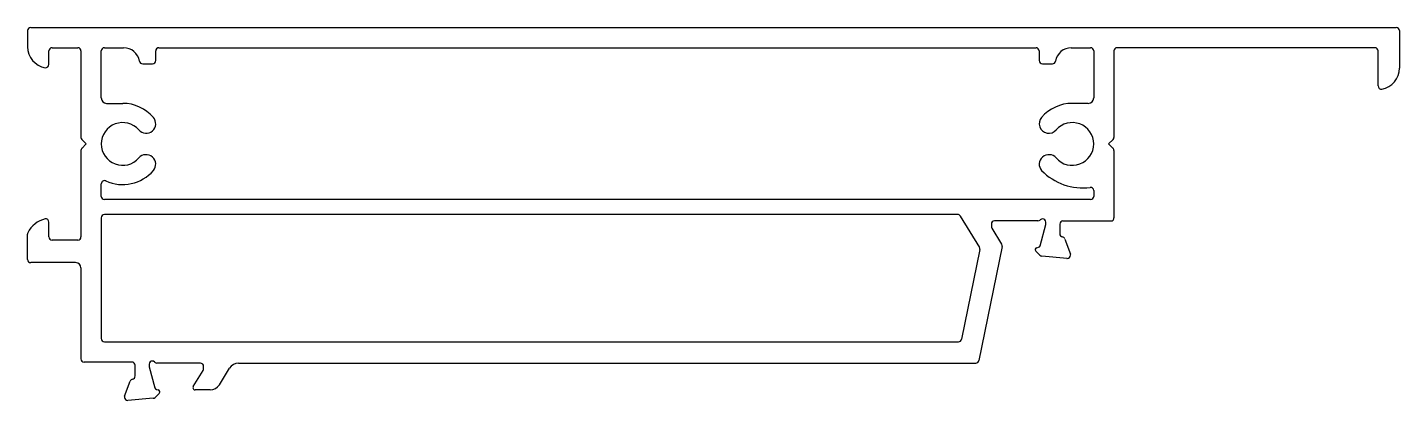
# Model space of a CAD drawing. Extents: x 400 to 528, y 280 to 315.
import ezdxf

# ---------------------------------------------------------------- set-up
doc = ezdxf.new("R2010")
doc.units = 0
doc.layers.get('0').update_dxf_attribs({"linetype": 'CONTINUOUS'})

msp = doc.modelspace()

# ---------------------------------------------------------------- linework, layer by layer
for p, q in [((400.1, 314.61), (400.1, 313.11)), ((400.4, 314.91), (528.1, 314.91)), ((528.4, 314.61), (528.4, 311.11)), ((402.1, 311.44), (402.1, 312.71)), ((402.4, 313.01), (404.8, 313.01)), ((405.1, 312.71), (405.1, 304.63)), ((501.7, 312.71), (501.7, 304.63)), ((526.1, 313.01), (502, 313.01)), ((526.4, 309.44), (526.4, 312.71)), ((405.19, 304.42), (405.6, 304.01)), ((501.62, 304.42), (501.2, 304.01)), ((405.1, 303.39), (405.1, 295.31)), ((405.6, 304.01), (405.19, 303.6)), ((501.2, 304.01), (501.62, 303.6)), ((501.7, 303.39), (501.7, 297.11)), ((402.1, 295.31), (402.1, 296.71)), ((490.23, 296.51), (490.23, 296.29)), ((494.59, 296.81), (490.53, 296.81)), ((494.79, 294.49), (495.32, 296.47)), ((495.33, 296.55), (495.33, 296.71)), ((496.63, 296.51), (496.63, 295.61)), ((496.93, 296.81), (501.4, 296.81)), ((400.1, 293.21), (400.1, 295.57)), ((490.28, 296.13), (491.19, 294.63)), ((497.1, 295.12), (497.62, 293.71)), ((404.8, 295.01), (402.4, 295.01)), ((491.23, 294.41), (489.06, 283.75)), ((494.76, 293.6), (494.39, 293.97)), ((494.48, 294.3), (494.65, 294.35)), ((404.6, 292.91), (400.4, 292.91)), ((497.31, 293.31), (494.94, 293.52)), ((405.1, 292.41), (405.1, 283.91)), ((409.87, 283.61), (405.4, 283.61)), ((410.17, 282.31), (410.17, 283.31)), ((411.47, 283.41), (411.47, 283.25)), ((411.48, 283.17), (412.01, 281.19)), ((416.27, 283.51), (412.21, 283.51)), ((415.59, 281.31), (416.52, 282.83)), ((416.57, 282.99), (416.57, 283.21)), ((418.04, 281.49), (418.99, 283.03)), ((419.84, 283.51), (488.77, 283.51)), ((409.18, 280.41), (409.7, 281.82)), ((412.15, 281.05), (412.32, 281)), ((417.19, 281.01), (415.77, 281.01)), ((411.86, 280.22), (409.49, 280.01)), ((412.41, 280.67), (412.04, 280.3))]:
    msp.add_line(p, q)
at = {"color": 0}
for p, q in [((407, 308.31), (407, 312.71)), ((407.3, 313.01), (409.09, 313.01)), ((412.09, 311.81), (412.09, 312.71)), ((412.39, 313.01), (494.41, 313.01)), ((494.71, 312.71), (494.71, 311.81)), ((497.71, 313.01), (499.5, 313.01)), ((499.8, 312.71), (499.8, 308.31)), ((410.87, 311.51), (411.79, 311.51)), ((495.01, 311.51), (495.94, 311.51)), ((407.5, 307.81), (409, 307.81)), ((499.3, 307.81), (497.8, 307.81)), ((407, 299.11), (407, 300.28)), ((499.8, 299.65), (499.8, 299.11)), ((499.5, 298.81), (407.3, 298.81)), ((407, 297.11), (407, 285.81)), ((487.08, 297.41), (407.3, 297.41)), ((487.33, 297.27), (489.12, 294.34)), ((489.15, 294.13), (487.45, 285.75)), ((407.3, 285.51), (487.15, 285.51))]:
    msp.add_line(p, q, dxfattribs=at)
for centre, radius, start, end in [((400.4, 314.61), 0.3, 90, 180), ((528.1, 314.61), 0.3, 0, 90), ((402.1, 313.11), 2, 180, 259.8358), ((402.4, 312.71), 0.3, 90, 180), ((404.8, 312.71), 0.3, 360, 90), ((502, 312.71), 0.3, 90, 180), ((526.1, 312.71), 0.3, 360, 90), ((401.8, 311.44), 0.3, 259.8358, 0), ((526.4, 311.11), 2, 280.1642, 0), ((526.7, 309.44), 0.3, 180, 280.1642), ((405.4, 304.63), 0.3, 180, 225), ((501.4, 304.63), 0.3, 315, 0), ((405.4, 303.39), 0.3, 135, 180), ((501.4, 303.39), 0.3, 360, 45), ((402.39, 294.55), 2.54, 104.5345, 152.7971), ((401.8, 296.71), 0.298, 359.5728, 100.5914), ((490.53, 296.51), 0.299, 89.9014, 180.0986), ((494.59, 297.11), 0.3, 270, 318.1897), ((495.03, 296.71), 0.3, 90, 138.1897), ((495.03, 296.71), 0.3, 360, 90), ((495.03, 296.55), 0.3, 345, 360), ((496.93, 296.51), 0.3, 90, 180), ((501.4, 297.11), 0.3, 270, 360), ((400.4, 295.57), 0.3, 152.7971, 180), ((402.4, 295.31), 0.3, 180, 270), ((404.8, 295.31), 0.3, 270, 0), ((490.53, 296.29), 0.3, 180, 211.3955), ((496.93, 295.61), 0.3, 180, 259.0957), ((496.82, 295.02), 0.3, 20, 79.0957), ((490.94, 294.47), 0.3, 348.4947, 31.3955), ((494.53, 294.11), 0.2, 165, 180), ((494.53, 294.11), 0.2, 180, 225), ((494.53, 294.11), 0.2, 105, 165), ((494.6, 294.54), 0.2, 285, 345), ((400.4, 293.21), 0.3, 180, 270), ((404.6, 292.41), 0.5, 0, 90), ((494.97, 293.82), 0.3, 225, 265), ((497.33, 293.61), 0.3, 265, 270), ((497.33, 293.61), 0.3, 270, 360), ((497.35, 293.61), 0.281, 359.336, 20.2803), ((405.4, 283.91), 0.3, 180, 270), ((409.87, 283.31), 0.3, 0, 90), ((411.77, 283.41), 0.3, 90, 180), ((411.77, 283.41), 0.3, 41.8103, 90), ((412.21, 283.81), 0.3, 221.8103, 270), ((488.77, 283.81), 0.3, 270, 348.4947), ((409.87, 282.31), 0.3, 280.9043, 0), ((411.77, 283.25), 0.3, 180, 195), ((416.27, 283.21), 0.3, 360, 90), ((416.27, 282.99), 0.3, 328.6045, 360), ((419.84, 282.51), 1, 90, 148.6045), ((409.98, 281.72), 0.3, 100.9043, 160), ((412.2, 281.24), 0.2, 195, 255), ((412.27, 280.81), 0.2, 15, 75), ((415.77, 281.21), 0.2, 148.6045, 180), ((415.77, 281.21), 0.2, 180, 270), ((417.19, 282.01), 1, 270, 328.6045), ((409.45, 280.31), 0.281, 159.7197, 180.664), ((409.47, 280.31), 0.3, 180, 270), ((409.47, 280.31), 0.3, 270, 275), ((411.83, 280.52), 0.3, 275, 315), ((412.27, 280.81), 0.2, 315, 0), ((412.27, 280.81), 0.2, 360, 15)]:
    msp.add_arc(centre, radius, start, end)
for centre, radius, start, end in [((407.3, 312.71), 0.3, 90, 180), ((409.09, 311.51), 1.5, 9.5941, 90), ((411.79, 311.81), 0.3, 270, 0), ((412.39, 312.71), 0.3, 90, 180), ((494.41, 312.71), 0.3, 0, 90), ((495.01, 311.81), 0.3, 180, 270), ((497.71, 311.51), 1.5, 90, 170.4059), ((499.5, 312.71), 0.3, 0, 90), ((410.87, 311.81), 0.3, 189.5941, 270), ((495.94, 311.81), 0.3, 270, 350.4059), ((407.5, 308.31), 0.5, 180, 270), ((499.3, 308.31), 0.5, 270, 0), ((409, 304.01), 3.8, 40.9327, 90), ((497.8, 304.01), 3.8, 90, 139.0673), ((409, 304.01), 2, 40.9327, 319.0673), ((411.19, 305.91), 0.9, 220.9327, 40.9327), ((495.61, 305.91), 0.9, 139.0673, 319.0673), ((497.8, 304.01), 2, 220.9327, 139.0673), ((411.19, 302.11), 0.9, 319.0673, 139.0673), ((495.61, 302.11), 0.9, 40.9327, 220.9327), ((407.3, 300.28), 0.3, 65.5037, 180), ((409, 304.01), 3.8, 245.5037, 319.0673), ((498.81, 305.35), 5.45, 224.6749, 276.9739), ((407.3, 299.11), 0.3, 180, 270), ((499.5, 299.65), 0.3, 0, 96.9739), ((499.5, 299.11), 0.3, 270, 0), ((407.3, 297.11), 0.3, 90, 180), ((487.08, 297.11), 0.3, 31.3955, 90), ((488.86, 294.19), 0.3, 348.4947, 31.3955), ((407.3, 285.81), 0.3, 180, 270), ((487.15, 285.81), 0.3, 270, 348.4947)]:
    msp.add_arc(centre, radius, start, end, dxfattribs=at)

doc.saveas('drawing.dxf')
